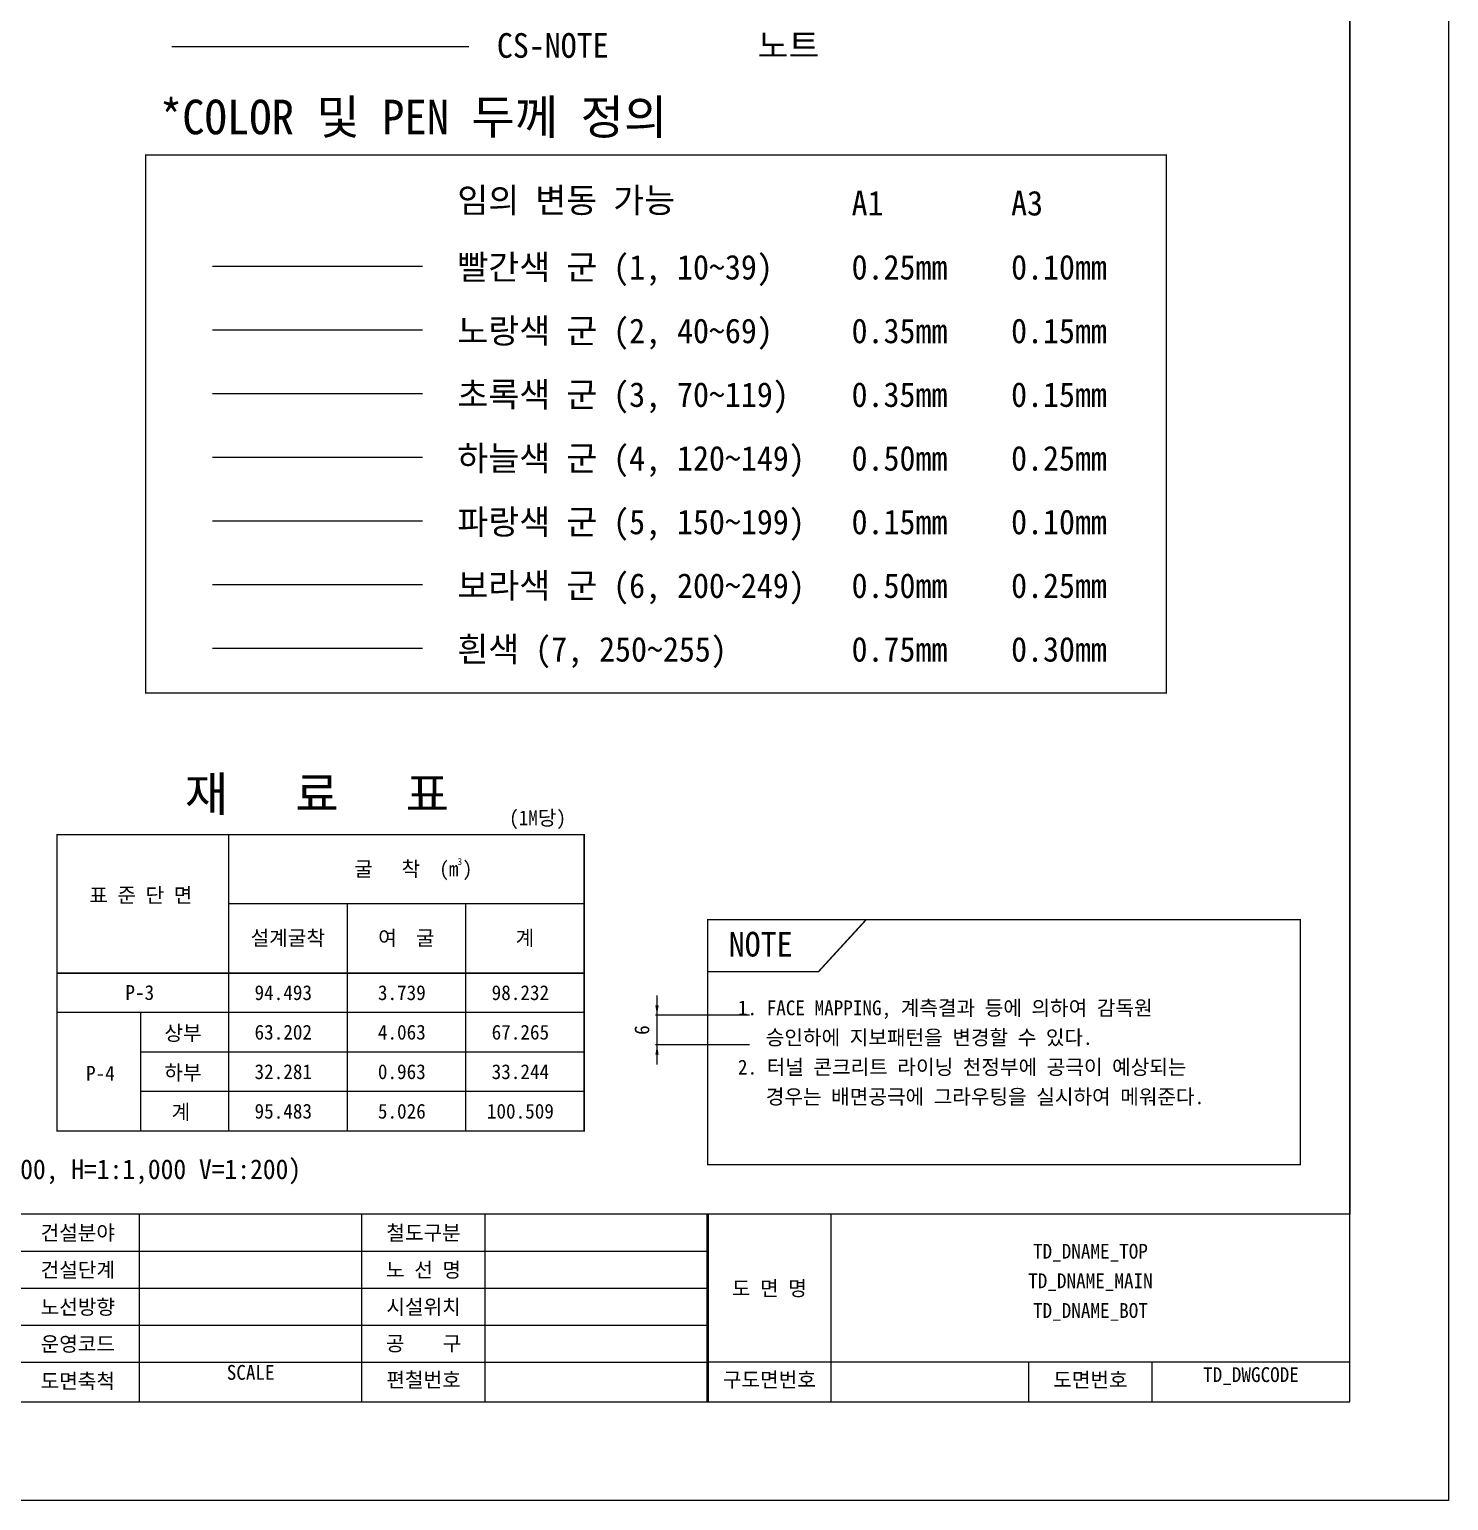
# Model space of a CAD drawing. Header units: millimetres. Extents: x 0 to 841, y 0 to 594.
# Drawn here: x 553.7 to 841, y 0 to 297.9 of the extents above; entities that cross this region are included whole.
import ezdxf
from ezdxf.enums import TextEntityAlignment as Align

# ---------------------------------------------------------------- set-up
doc = ezdxf.new("R2010")
doc.units = ezdxf.units.MM
doc.header["$LTSCALE"] = 1000
doc.header["$MEASUREMENT"] = 0
for name, color, linetype in [('CS-LEAT', 3, 'Continuous'), ('CS-NOTE', 3, 'Continuous'), ('CS-TABL-LIN1', 4, 'Continuous'), ('CS-TABL-LIN2', 1, 'Continuous'), ('CS-TABL-TEX1', 6, 'Continuous'), ('CS-TABL-TEX2', 3, 'Continuous'), ('CS-TEXT', 3, 'Continuous'), ('CS-XXXX', 3, 'Continuous'), ('CX-BORD', 7, 'Continuous'), ('CZ-DIMS', 1, 'Continuous'), ('CZ-TEX1', 6, 'Continuous'), ('JMdoka', 77, 'Continuous')]:
    doc.layers.add(name, color=color, linetype=linetype)
doc.styles.add('TB_TEXT', font='GulimChe')
doc.styles.add('굴림체', font='GulimChe')
doc.dimstyles.new('DIM-1', dxfattribs={"dimtxt": 3, "dimasz": 2, "dimexe": 0.3, "dimexo": 0.3, "dimgap": 1.25, "dimtad": 1, "dimlfac": 100, "dimzin": 0, "dimdsep": 46, "dimlunit": 6, "dimtxsty": '굴림체', "dimcen": 0.09, "dimdle": 0.3, "dimclrd": 1, "dimclre": 1, "dimclrt": 3, "dimadec": 0, "dimazin": 0, "dimtfac": 1, "dimtix": 1, "dimtmove": 2, "dimatfit": 3, "dimfxl": 0.3, "dimtolj": 1, "dimtzin": 0, "dimarcsym": 0})

# ---------------------------------------------------------------- blocks, each defined once
blk = doc.blocks.new('*D4')
at = {"layer": 'CZ-DIMS', "color": 1}
for p, q in [((680.76, 98.26), (680.76, 102.26)), ((699.5, 98.26), (680.46, 98.26)), ((680.76, 92.26), (680.76, 98.26)), ((699.5, 92.26), (680.46, 92.26)), ((680.76, 88.26), (680.76, 92.26))]:
    blk.add_line(p, q, dxfattribs=at)
for points in [[(680.76, 98.26), (681.09, 100.26), (680.42, 100.26)], [(680.76, 92.26), (680.42, 90.26), (681.09, 90.26)]]:
    blk.add_solid(points, dxfattribs=at)
at = {"layer": 'CZ-DIMS', "color": 3, "insert": (677.71, 95.26), "char_height": 3, "attachment_point": 5, "rotation": 90, "style": '굴림체'}
blk.add_mtext('6', dxfattribs=at)

msp = doc.modelspace()

# ---------------------------------------------------------------- linework, layer by layer
at = {"layer": 'CS-LEAT'}
msp.add_lwpolyline([(582.52, 294.43), (642.66, 294.43)], dxfattribs=at)
at = {"layer": 'CS-TABL-LIN1', "const_width": 0.3}
for points in [[(577.23, 272.43), (783.86, 272.43), (783.86, 163.51), (577.23, 163.51)], [(559.3, 134.81), (666.01, 134.81), (666.01, 74.81), (559.3, 74.81)], [(691, 68), (691, 117.63), (811, 117.63), (811, 68)], [(691, 107.07), (713.43, 107.07), (723.11, 117.63), (691, 117.63)]]:
    msp.add_lwpolyline(points, close=True, dxfattribs=at)
at = {"layer": 'CS-TABL-LIN2'}
for p, q in [((594.01, 134.81), (594.01, 74.81)), ((666.01, 120.81), (594.01, 120.81)), ((618.01, 120.81), (618.01, 74.81)), ((642.01, 120.81), (642.01, 74.81)), ((666.01, 106.81), (559.3, 106.81)), ((666.01, 98.81), (559.3, 98.81)), ((666.01, 98.81), (559.3, 98.81)), ((576.17, 98.81), (576.17, 74.81)), ((666.01, 90.81), (576.17, 90.81)), ((666.01, 90.81), (576.17, 90.81)), ((666.01, 90.81), (576.17, 90.81)), ((666.01, 82.81), (576.17, 82.81))]:
    msp.add_line(p, q, dxfattribs=at)
msp.add_lwpolyline([(559.3, 106.81), (666.01, 106.81)], dxfattribs=at)
at = {"layer": 'CS-XXXX', "color": 1}
msp.add_lwpolyline([(590.77, 249.93), (633.29, 249.93)], dxfattribs=at)
at = {"layer": 'CS-XXXX', "color": 2}
msp.add_lwpolyline([(590.77, 237.03), (633.29, 237.03)], dxfattribs=at)
at = {"layer": 'CS-XXXX'}
msp.add_lwpolyline([(590.77, 224.14), (633.29, 224.14)], dxfattribs=at)
at = {"layer": 'CS-XXXX', "color": 4}
msp.add_lwpolyline([(590.77, 211.25), (633.29, 211.25)], dxfattribs=at)
at = {"layer": 'CS-XXXX', "color": 5}
msp.add_lwpolyline([(590.77, 198.35), (633.29, 198.35)], dxfattribs=at)
at = {"layer": 'CS-XXXX', "color": 6}
msp.add_lwpolyline([(590.77, 185.46), (633.29, 185.46)], dxfattribs=at)
at = {"layer": 'CS-XXXX', "color": 7}
msp.add_lwpolyline([(590.77, 172.56), (633.29, 172.56)], dxfattribs=at)
at = {"layer": 'CX-BORD'}
for p, q in [((576, 20), (576, 58)), ((621, 20), (621, 58)), ((646, 20), (646, 58)), ((716, 20), (716, 58)), ((549.5, 50.5), (691, 50.5)), ((549.5, 43), (691, 43)), ((549.5, 35.5), (691, 35.5)), ((319, 28), (691, 28)), ((821, 28), (691, 28)), ((756, 20), (756, 28)), ((781, 20), (781, 28))]:
    msp.add_line(p, q, dxfattribs=at)
at = {"layer": 'CX-BORD', "const_width": 0.5}
msp.add_lwpolyline([(691, 20), (691, 58)], dxfattribs=at)
at = {"layer": 'JMdoka'}
for points in [[(0, 594), (841, 594), (841, 0), (0, 0)], [(25, 574), (821, 574), (821, 58), (25, 58)], [(25, 20), (821, 20), (821, 574), (25, 574)]]:
    msp.add_lwpolyline(points, close=True, dxfattribs=at)

# ---------------------------------------------------------------- texts
at = {"layer": 'CS-LEAT', "style": '굴림체'}
for s, p in [('CS-NOTE', (648.34, 292.11)), ('노트', (701.1, 292.11))]:
    msp.add_text(s, height=5, dxfattribs=at).set_placement(p)
at = {"layer": 'CS-NOTE', "style": '굴림체'}
for s, p in [('1. FACE MAPPING, 계측결과 등에 의하여 감독원 ', (697.14, 98.26)), ('  승인하에 지보패턴을 변경할 수 있다.', (698.9, 92.26)), ('2. 터널 콘크리트 라이닝 천정부에 공극이 예상되는', (697.14, 86.26)), ('  경우는 배면공극에 그라우팅을 실시하여 메워준다.', (698.9, 80.26))]:
    msp.add_text(s, height=3, dxfattribs=at).set_placement(p)
at = {"layer": 'CS-TABL-TEX1', "style": '굴림체'}
for s, height, p in [('굴   착  (m', 3, (630.01, 127.7)), ('3', 1.4, (640.85, 129.36)), (')', 3, (642.39, 127.7)), ('표 준 단 면', 3, (576.26, 122.64)), ('설계굴착', 3, (606.01, 113.94)), ('여  굴', 3, (630.01, 113.94)), ('계', 3, (654.01, 113.94))]:
    msp.add_text(s, height=height, dxfattribs=at).set_placement(p, align=Align.MIDDLE)
at = {"layer": 'CS-TABL-TEX2', "style": '굴림체'}
for s, p in [('P-3', (576.05, 102.84)), ('94.493', (605.1, 102.81)), ('3.739', (629.1, 102.81)), ('98.232', (653.1, 102.81)), ('상부', (584.79, 94.69)), ('63.202', (605.1, 94.81)), ('4.063', (629.1, 94.81)), ('67.265', (653.1, 94.81)), ('P-4', (568.08, 86.51)), ('하부', (584.79, 86.69)), ('32.281', (605.1, 86.81)), ('0.963', (629.1, 86.81)), ('33.244', (653.1, 86.81)), ('계', (584.38, 78.69)), ('95.483', (605.1, 78.81)), ('5.026', (629.1, 78.81)), ('100.509', (653.1, 78.81))]:
    msp.add_text(s, height=3, dxfattribs=at).set_placement(p, align=Align.MIDDLE)
at = {"layer": 'CS-TEXT', "style": '굴림체'}
msp.add_text('(1M당)', height=3, dxfattribs=at).set_placement((656.58, 136.73), align=Align.CENTER)
at = {"layer": 'CS-XXXX', "style": '굴림체'}
for s, p in [('임의 변동 가능', (640.33, 260.77)), ('A1', (720.15, 260.19)), ('A3', (752.44, 260.19)), ('초록색 군 (3, 70~119)', (640.33, 221.43)), ('0.35mm', (720.15, 221.43)), ('0.15mm', (752.44, 221.43))]:
    msp.add_text(s, height=5, dxfattribs=at).set_placement(p)
at = {"layer": 'CS-XXXX', "color": 1, "style": '굴림체'}
for s, p in [('빨간색 군 (1, 10~39)', (640.33, 247.22)), ('0.25mm', (720.15, 247.22)), ('0.10mm', (752.44, 247.22))]:
    msp.add_text(s, height=5, dxfattribs=at).set_placement(p)
at = {"layer": 'CS-XXXX', "color": 2, "style": '굴림체'}
for s, p in [('노랑색 군 (2, 40~69)', (640.33, 234.33)), ('0.35mm', (720.15, 234.33)), ('0.15mm', (752.44, 234.33))]:
    msp.add_text(s, height=5, dxfattribs=at).set_placement(p)
at = {"layer": 'CS-XXXX', "color": 4, "style": '굴림체'}
for s, p in [('하늘색 군 (4, 120~149)', (640.33, 208.54)), ('0.50mm', (720.15, 208.54)), ('0.25mm', (752.44, 208.54))]:
    msp.add_text(s, height=5, dxfattribs=at).set_placement(p)
at = {"layer": 'CS-XXXX', "color": 5, "style": '굴림체'}
for s, p in [('파랑색 군 (5, 150~199)', (640.33, 195.65)), ('0.15mm', (720.15, 195.65)), ('0.10mm', (752.44, 195.65))]:
    msp.add_text(s, height=5, dxfattribs=at).set_placement(p)
at = {"layer": 'CS-XXXX', "color": 6, "style": '굴림체'}
for s, p in [('보라색 군 (6, 200~249)', (640.33, 182.75)), ('0.50mm', (720.15, 182.75)), ('0.25mm', (752.44, 182.75))]:
    msp.add_text(s, height=5, dxfattribs=at).set_placement(p)
at = {"layer": 'CS-XXXX', "color": 7, "style": '굴림체'}
for s, p in [('흰색 (7, 250~255)', (640.33, 169.86)), ('0.75mm', (720.15, 169.86)), ('0.30mm', (752.44, 169.86))]:
    msp.add_text(s, height=5, dxfattribs=at).set_placement(p)
at = {"layer": 'CX-BORD', "style": 'TB_TEXT'}
for s, p in [('건설분야', (563.5, 54.25)), ('철도구분', (633.5, 54.25)), ('건설단계', (563.5, 46.75)), ('노 선 명', (633.5, 46.75)), ('도 면 명', (703.5, 43)), ('노선방향', (563.5, 39.25)), ('시설위치', (633.5, 39.25)), ('운영코드', (563.5, 31.75)), ('공    구', (633.5, 31.75)), ('도면축척', (563.5, 24.25)), ('편철번호', (633.5, 24.5)), ('구도면번호', (703.5, 24.51)), ('도면번호', (768.5, 24.51))]:
    msp.add_text(s, height=3, dxfattribs=at).set_placement(p, align=Align.MIDDLE)
at = {"layer": 'CZ-TEX1', "style": '굴림체'}
for s, height, p in [('*COLOR 및 PEN 두께 정의', 7, (580.12, 276.63)), ('NOTE', 5, (695.28, 110.15)), ('(AS SHOWN, S=1:100, H=1:1,000 V=1:200)', 4, (510.48, 65.09))]:
    msp.add_text(s, height=height, dxfattribs=at).set_placement(p)
msp.add_text('재   료   표', height=7, dxfattribs=at).set_placement((611.91, 143.07), align=Align.MIDDLE_CENTER)
at = {"layer": 'JMdoka', "style": 'TB_TEXT'}
for tag, text, p in [('TD_DNAME_TOP', '호남고속철도 0-0공구', (768.5, 48.98)), ('TD_DNAME_MAIN', '본 선 전 반 도(1)', (768.5, 43)), ('TD_DNAME_BOT', '오기(현) 000km000.00~000km000.00', (768.5, 36.98)), ('SCALE', 'scale', (598.5, 24.45)), ('TD_DWGCODE', '', (801, 24))]:
    msp.add_attdef(tag, text=text, height=3, dxfattribs=at).set_placement(p, align=Align.CENTER)

# ---------------------------------------------------------------- dimensions: what is measured, and where the dimension line sits
at = {"layer": 'CZ-DIMS'}
dim = msp.add_linear_dim(base=(680.76, 98.26), p1=(699.8, 92.26), p2=(699.8, 98.26), angle=90, dimstyle='DIM-1', override={"dimscale": 1, "dimdec": 0, "dimlfac": 1}, dxfattribs=at)
dim.commit()
dim.dimension.update_dxf_attribs({"geometry": '*D4', "text_midpoint": (677.71, 95.26)})

doc.saveas('drawing.dxf')
